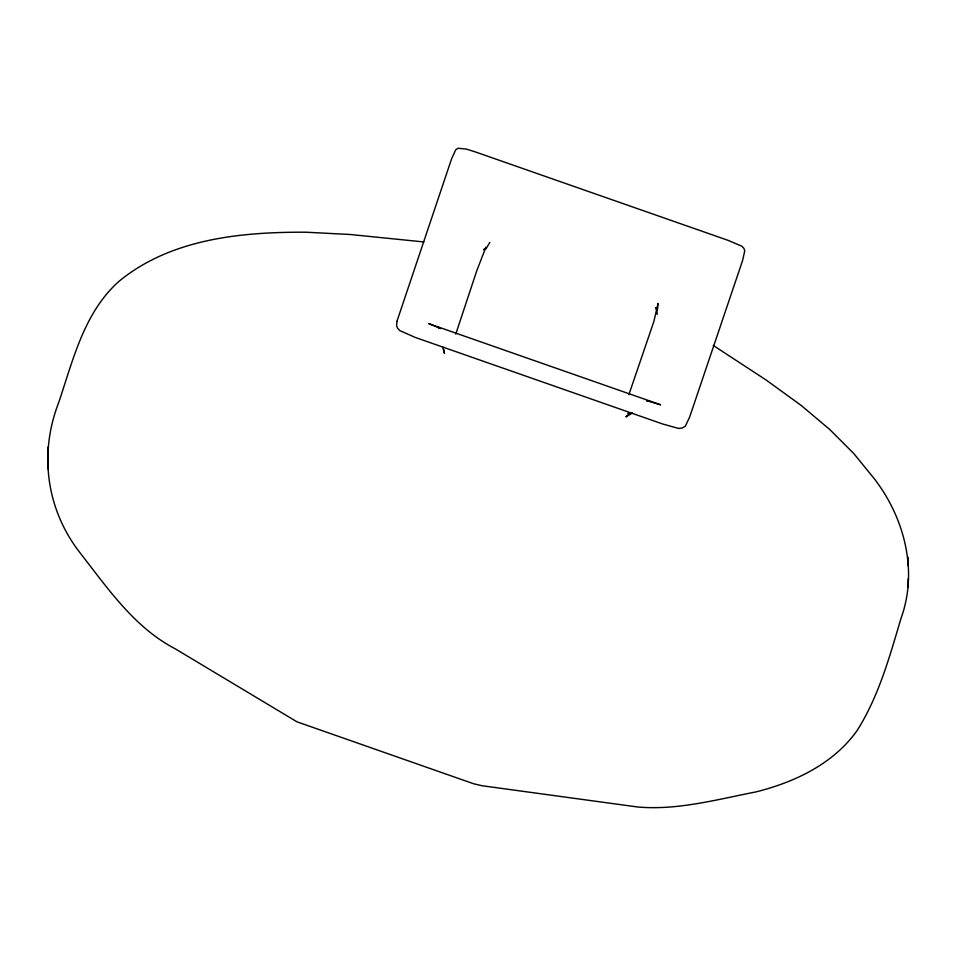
<?xml version="1.0" encoding="UTF-8"?>
<svg xmlns="http://www.w3.org/2000/svg" width="956" height="956" viewBox="0 0 956 956"><rect width="100%" height="100%" fill="white"/><g stroke="black" fill="none" stroke-linecap="round" stroke-linejoin="round"><path stroke-width="1.43" d="M657.585 308.931L658.003 303.47L653.928 321.324L628.869 394.673M713.284 345.451L766.067 379.974L801.152 405.416L829.665 429.411L853.899 453.682L873.641 477.916C904.185 516.993 918.358 570.433 901.078 618.138C889.618 656.617 878.827 696.135 857.221 730.408C833.465 763.892 794.639 782.271 755.742 791.962C717 799.479 677.41 810.521 637.616 806.983L482.039 785.736L473.794 783.812L296.993 721.828L175.044 648.694C134.378 627.542 107.681 588.227 80.208 553.046C46.438 509.775 38.897 454.112 58.495 403.097C73.05 360.424 83.829 312.516 119.046 281.279C170.861 238.653 241.533 231.878 306.147 232.212L350.326 234.507L423.819 241.94M455.773 334.11L476.781 270.727L485.911 247.15M483.605 249.755L486.257 248.464L489.807 242.382M628.749 414.307L625.881 416.912L632.119 413.112M483.7 249.48L486.257 248.464M632.286 413.315L627.889 413.458L630.924 413.362M647.176 400.875L650.02 401.389L646.615 400.636L660.692 404.806L428.694 323.63L440.095 328.29M440.286 328.302L438.183 327.263L440.525 328.565M657.142 310.246L655.637 307.736L656.975 310.413L657.178 314.393M442.568 346.789L444.456 353.433L443.859 349.621M47.836 455.546L47.955 468.834L47.8 447.205M908.092 557.372L908.128 565.57M908.164 578.762L908.2 587.08M396.919 321.419L396.609 325.626L397.421 328.039L399.799 330.585L415.382 337.48L662.675 423.998L678.449 428.396L682.154 428.037L685.344 426.245L689.742 416.78L742.561 260.594L744.76 250.842L743.804 248.213L741.725 246.158L727.982 240.315L475.395 151.932L466.253 149.052L458.151 148.264L455.773 149.722L451.602 158.78L396.919 321.419"/></g></svg>
